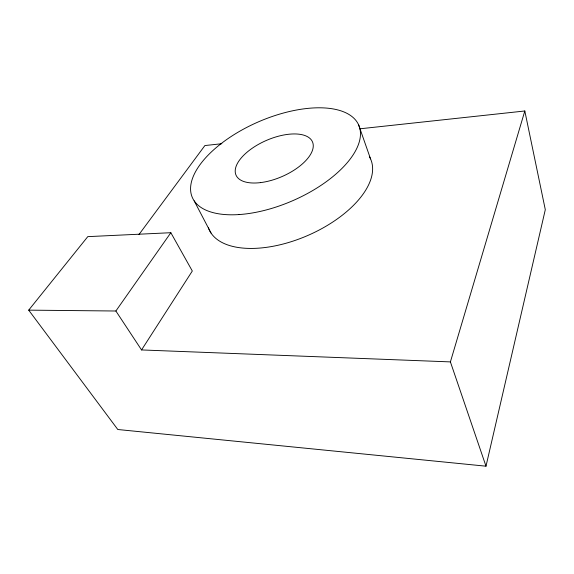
<?xml version="1.0" encoding="UTF-8"?>
<svg xmlns="http://www.w3.org/2000/svg" width="574" height="574" viewBox="0 0 574 574"><rect width="100%" height="100%" fill="white"/><g stroke="black" fill="none" stroke-linecap="round" stroke-linejoin="round"><path stroke-width="0.86" d="M28.7 310.139L115.876 311.008L141.548 349.939L192.312 271.014L170.844 232.707L87.786 236.639L28.7 310.139L117.799 429.51L485.991 466.188L545.3 209.682L524.815 110.983L359.955 128.798M485.991 466.188L450.403 361.9L524.815 110.983M115.876 311.008L170.844 232.707M138.965 234.544L204.896 145.552L221.829 143.722M141.548 349.939L450.403 361.9M194.17 200.843L211.017 233.037M358.563 124.709L370.546 158.883M369.383 156.637A88.116 44.937 -23.5 0 1 308.633 235.11A88.116 44.937 -23.5 0 1 208.391 227.742M239.021 214.568A90.735 42.993 -23.5 0 0 360.192 130.183A90.735 42.993 -23.5 0 0 227.354 139.059A90.735 42.993 -23.5 0 0 239.021 214.568M260.417 182.625A41.694 19.688 -23.5 0 0 312.744 142.567A41.694 19.688 -23.5 0 0 249.539 150.201A41.694 19.688 -23.5 0 0 260.417 182.625"/></g></svg>
